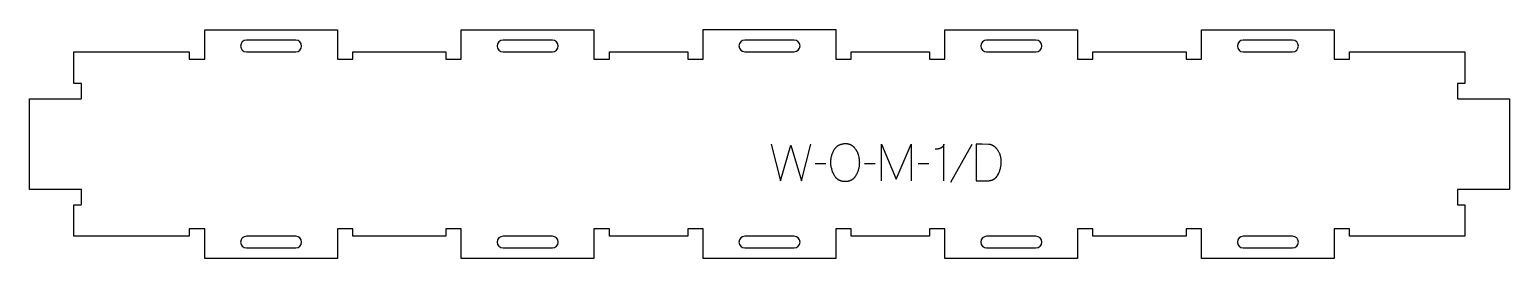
# Model space of a CAD drawing. Extents: x -600 to 600, y -93 to 93.
import ezdxf

# ---------------------------------------------------------------- set-up
doc = ezdxf.new("R2010")
doc.units = 0
for name, color, linetype in [('1_ANYTOOL_1MMDEEP_LABELS_S', 2, 'CONTINUOUS'), ('3_ANYTOOL_CUTTHROUGH_INSID', 4, 'CONTINUOUS'), ('4_ANYTOOL_CUTTHROUGH_OUTSI', 5, 'CONTINUOUS')]:
    doc.layers.add(name, color=color, linetype=linetype)

msp = doc.modelspace()

# ---------------------------------------------------------------- linework, layer by layer
at = {"layer": '1_ANYTOOL_1MMDEEP_LABELS_S'}
for p, q in [((164, -0.5), (146.8, -31.2)), ((45.6, -16.1), (36.9, -16.2)), ((85.7, -16.1), (76.9, -16.2)), ((129.2, -16.1), (120.4, -16.2))]:
    msp.add_line(p, q, dxfattribs=at)
for points in [[(1.3, 0), (9, -30), (17.4, -0.9), (25.9, -30), (33.4, 0)], [(90.8, -30), (90.8, 0), (102.8, -28.4), (114.8, -0.1), (114.8, -30)], [(141.3, -30), (141.3, 0), (141.3, -0.1), (141.3, -0.3), (141.2, -0.4), (141.2, -0.5), (141.2, -0.7), (141.1, -0.8), (141.1, -1), (141, -1.1), (141, -1.2), (140.9, -1.3), (140.9, -1.4), (140.9, -1.5), (140.8, -1.5), (140.8, -1.6), (140.8, -1.6), (140.7, -1.7), (140.7, -1.8), (140.7, -1.8), (140.6, -1.9), (140.6, -1.9), (140.5, -2), (140.5, -2), (140.5, -2.1), (140.4, -2.1), (140.4, -2.2), (140.3, -2.2), (140.3, -2.3), (140.2, -2.3), (140.2, -2.4), (140.1, -2.4), (140, -2.5), (139.9, -2.6), (139.8, -2.7), (139.7, -2.8), (139.6, -2.9), (139.5, -3), (139.4, -3), (139.2, -3.1), (139.1, -3.2), (139, -3.3), (138.8, -3.3), (138.7, -3.4), (138.4, -3.5), (138.1, -3.6), (137.8, -3.7), (137.5, -3.8), (137.3, -3.9), (137, -4), (136.7, -4), (136.4, -4.1), (136.2, -4.1), (135.9, -4.2), (135.6, -4.2), (135.4, -4.3), (135.1, -4.3), (134.8, -4.3), (134.6, -4.3), (134.3, -4.3)]]:
    msp.add_lwpolyline(points, dxfattribs=at)
for points in [[(61.7, 0.3), (62.1, 0.3), (62.5, 0.3), (62.8, 0.3), (63, 0.3), (63.2, 0.2), (63.3, 0.2), (63.5, 0.2), (63.7, 0.2), (63.8, 0.1), (64, 0.1), (64.2, 0.1), (64.3, 0), (64.5, 0), (64.6, -0.1), (64.8, -0.1), (65, -0.2), (65.1, -0.2), (65.3, -0.3), (65.4, -0.4), (65.6, -0.4), (65.7, -0.5), (65.9, -0.6), (66, -0.6), (66.1, -0.7), (66.3, -0.8), (66.4, -0.9), (66.5, -1), (66.7, -1.1), (67.1, -1.3), (67.3, -1.5), (67.6, -1.7), (67.8, -1.9), (68.1, -2.1), (68.3, -2.4), (68.5, -2.6), (68.7, -2.8), (68.9, -3.1), (69.1, -3.3), (69.3, -3.5), (69.5, -3.8), (69.7, -4.1), (69.9, -4.3), (70.1, -4.6), (70.4, -5.2), (70.6, -5.5), (70.7, -5.8), (70.9, -6.1), (71, -6.4), (71.2, -6.7), (71.3, -7), (71.4, -7.3), (71.5, -7.6), (71.7, -7.9), (71.8, -8.2), (71.9, -8.6), (72, -8.9), (72.1, -9.2), (72.1, -9.6), (72.4, -10.6), (72.5, -11.3), (72.6, -11.9), (72.7, -12.6), (72.8, -13.2), (72.8, -13.9), (72.8, -14.5), (72.9, -15.2), (72.8, -15.8), (72.8, -16.4), (72.8, -17.1), (72.7, -17.7), (72.6, -18.4), (72.5, -19), (72.3, -19.6), (72.2, -20.3), (72, -20.9), (71.8, -21.5), (71.5, -22.2), (71.3, -22.8), (71, -23.5), (70.7, -24.1), (70.4, -24.7), (70.1, -25.4), (69.9, -25.7), (69.7, -26), (69.5, -26.3), (69.3, -26.6), (69.1, -26.8), (68.9, -27.1), (68.7, -27.4), (68.5, -27.6), (68.4, -27.7), (68.3, -27.8), (68.2, -28), (68, -28.1), (67.9, -28.2), (67.8, -28.3), (67.7, -28.4), (67.6, -28.5), (67.4, -28.6), (67.3, -28.7), (67.2, -28.8), (67.1, -28.9), (66.9, -28.9), (66.8, -29), (66.7, -29.1), (66.5, -29.2), (66.4, -29.3), (66.2, -29.4), (66.1, -29.4), (66, -29.5), (65.8, -29.6), (65.7, -29.6), (65.5, -29.7), (65.4, -29.8), (65.2, -29.8), (65.1, -29.9), (64.9, -29.9), (64.8, -30), (64.5, -30.1), (64.1, -30.2), (63.8, -30.2), (63.5, -30.3), (63.2, -30.3), (62.8, -30.4), (62.5, -30.4), (62.1, -30.5), (61.7, -30.5), (61.4, -30.5), (61, -30.5), (60.6, -30.5), (60.2, -30.4), (59.9, -30.4), (59.5, -30.3), (59.2, -30.3), (58.8, -30.2), (58.5, -30.1), (58.2, -30.1), (57.8, -30), (57.7, -29.9), (57.5, -29.9), (57.4, -29.8), (57.2, -29.7), (57.1, -29.7), (56.9, -29.6), (56.8, -29.5), (56.6, -29.5), (56.5, -29.4), (56.3, -29.3), (56.2, -29.3), (56, -29.2), (55.9, -29.1), (55.8, -29), (55.6, -28.9), (55.5, -28.8), (55.4, -28.7), (55.2, -28.6), (55.1, -28.5), (55, -28.4), (54.9, -28.3), (54.7, -28.2), (54.6, -28.1), (54.5, -28), (54.4, -27.9), (54.2, -27.8), (54.1, -27.7), (54, -27.6), (53.9, -27.4), (53.8, -27.3), (53.6, -27), (53.4, -26.8), (53.2, -26.5), (53, -26.2), (52.8, -25.9), (52.6, -25.6), (52.4, -25.3), (52.1, -24.6), (51.8, -24), (51.5, -23.3), (51.2, -22.7), (51, -22), (50.7, -21.4), (50.5, -20.7), (50.4, -20.1), (50.2, -19.4), (50.1, -18.8), (49.9, -18.1), (49.8, -17.5), (49.8, -16.8), (49.7, -16.2), (49.7, -15.5), (49.7, -14.9), (49.7, -14.2), (49.7, -13.5), (49.8, -12.8), (49.9, -12.1), (50, -11.5), (50.1, -10.8), (50.2, -10.1), (50.4, -9.5), (50.6, -8.8), (50.8, -8.2), (51, -7.6), (51.3, -6.9), (51.6, -6.3), (51.9, -5.7), (52.2, -5.1), (52.5, -4.5), (52.7, -4.2), (52.9, -3.9), (53.1, -3.6), (53.3, -3.4), (53.5, -3.1), (53.8, -2.9), (54, -2.6), (54.2, -2.4), (54.3, -2.3), (54.4, -2.2), (54.6, -2.1), (54.7, -1.9), (54.8, -1.8), (54.9, -1.7), (55.1, -1.6), (55.2, -1.5), (55.3, -1.5), (55.5, -1.4), (55.6, -1.3), (55.7, -1.2), (55.9, -1.1), (56, -1), (56.2, -0.9), (56.3, -0.9), (56.4, -0.8), (56.6, -0.7), (56.9, -0.6), (57.2, -0.5), (57.5, -0.3), (57.8, -0.2), (58.1, -0.1), (58.5, 0), (58.8, 0), (59.1, 0.1), (59.5, 0.2), (59.8, 0.2), (60.2, 0.3), (60.6, 0.3), (60.9, 0.3), (61.3, 0.3)], [(167.4, 0), (167.4, -30), (176, -29.9), (176.4, -29.9), (176.8, -29.9), (177.2, -29.9), (177.6, -29.8), (177.9, -29.8), (178.3, -29.7), (178.7, -29.6), (179, -29.6), (179.4, -29.5), (179.7, -29.4), (180.1, -29.3), (180.4, -29.2), (180.7, -29), (180.9, -29), (181, -28.9), (181.2, -28.8), (181.3, -28.8), (181.5, -28.7), (181.6, -28.6), (181.8, -28.5), (181.9, -28.5), (182, -28.4), (182.2, -28.3), (182.3, -28.2), (182.4, -28.1), (182.6, -28), (182.7, -27.9), (182.8, -27.8), (183, -27.7), (183.1, -27.6), (183.2, -27.5), (183.3, -27.4), (183.4, -27.3), (183.6, -27.2), (183.7, -27.1), (183.8, -26.9), (183.9, -26.8), (184, -26.7), (184.1, -26.6), (184.2, -26.5), (184.3, -26.3), (184.4, -26.2), (184.5, -26.1), (184.6, -25.9), (184.7, -25.8), (184.9, -25.5), (185.1, -25.2), (185.2, -24.9), (185.5, -24.3), (185.8, -23.7), (186.1, -23), (186.4, -22.4), (186.6, -21.7), (186.8, -21.1), (187, -20.4), (187.2, -19.8), (187.3, -19.1), (187.5, -18.5), (187.6, -17.8), (187.7, -17.1), (187.8, -16.4), (187.8, -15.7), (187.8, -15), (187.8, -14.3), (187.8, -13.7), (187.8, -13.1), (187.8, -12.5), (187.7, -12), (187.6, -11.4), (187.5, -11.1), (187.5, -10.8), (187.4, -10.5), (187.4, -10.3), (187.3, -10), (187.2, -9.7), (187.1, -9.4), (187.1, -9.2), (187, -8.9), (186.9, -8.6), (186.8, -8.3), (186.7, -8.1), (186.6, -7.8), (186.4, -7.5), (186.2, -7), (185.9, -6.5), (185.7, -6), (185.4, -5.5), (185.2, -5.2), (185, -4.9), (184.8, -4.6), (184.6, -4.3), (184.3, -4), (184.1, -3.8), (183.9, -3.5), (183.7, -3.3), (183.5, -3.1), (183.3, -2.8), (183, -2.6), (182.8, -2.4), (182.6, -2.2), (182.3, -2), (182.1, -1.9), (181.8, -1.7), (181.6, -1.5), (181.3, -1.4), (181.1, -1.3), (180.8, -1.1), (180.6, -1), (180.3, -0.9), (180, -0.8), (179.7, -0.7), (179.5, -0.6), (179.2, -0.5), (178.9, -0.5), (178.6, -0.4), (178.3, -0.4), (178, -0.3), (177.7, -0.3), (177.4, -0.3), (172.5, -0.1)]]:
    msp.add_lwpolyline(points, close=True, dxfattribs=at)
at = {"layer": '3_ANYTOOL_CUTTHROUGH_INSID'}
for points in [[(-384, 74.7, 1), (-384, 84.2), (-424, 84.2, 1), (-424, 74.7)], [(-176, 74.7, 1), (-176, 84.2), (-216, 84.2, 1), (-216, 74.7)], [(20, 74.8, 1), (20, 84.3), (-20, 84.3, 1), (-20, 74.8)], [(216, 74.7, 1), (216, 84.2), (176, 84.2, 1), (176, 74.7)], [(424, 74.7, 1), (424, 84.2), (384, 84.2, 1), (384, 74.7)], [(-384, -74.8), (-424, -74.8, 1), (-424, -84.3), (-384, -84.3, 1)], [(-176, -74.8), (-216, -74.8, 1), (-216, -84.3), (-176, -84.3, 1)], [(20, -74.8), (-20, -74.8, 1), (-20, -84.3), (20, -84.3, 1)], [(216, -74.8), (176, -74.8, 1), (176, -84.3), (216, -84.3, 1)], [(424, -74.8), (384, -74.8, 1), (384, -84.3), (424, -84.3, 1)]]:
    msp.add_lwpolyline(points, format="xyb", close=True, dxfattribs=at)
at = {"layer": '4_ANYTOOL_CUTTHROUGH_OUTSI'}
msp.add_lwpolyline([(-470.3, 74.7), (-470.3, 69, 0.414214), (-470, 68.7), (-458, 68.7, 0.414214), (-457.8, 69), (-457.8, 92.7), (-350.3, 92.7), (-350.3, 69, 0.414214), (-350, 68.7), (-338, 68.7, 0.414214), (-337.8, 69), (-337.8, 74.7), (-262.3, 74.7), (-262.3, 69, 0.414214), (-262, 68.7), (-250, 68.7, 0.414214), (-249.8, 69), (-249.8, 92.7), (-142.3, 92.7), (-142.3, 69, 0.414214), (-142, 68.7), (-130, 68.7, 0.414214), (-129.8, 69), (-129.8, 74.7), (-66.3, 74.8), (-66.3, 69, 0.414214), (-66, 68.8), (-54, 68.8, 0.414214), (-53.8, 69), (-53.8, 92.8), (53.7, 92.8), (53.7, 69, 0.414214), (54, 68.8), (66, 68.8, 0.414214), (66.2, 69), (66.2, 74.8), (129.7, 74.7), (129.7, 69, 0.414214), (130, 68.7), (142, 68.7, 0.414214), (142.2, 69), (142.2, 92.7), (249.7, 92.7), (249.7, 69, 0.414214), (250, 68.7), (262, 68.7, 0.414214), (262.2, 69), (262.2, 74.7), (337.7, 74.7), (337.7, 69, 0.414214), (338, 68.7), (350, 68.7, 0.414214), (350.2, 69), (350.2, 92.7), (457.7, 92.7), (457.7, 69, 0.414214), (458, 68.7), (470, 68.7, 0.414214), (470.2, 69), (470.2, 74.7), (563.7, 74.7), (563.7, 49.2), (558, 49.2, 0.414214), (557.7, 49), (557.7, 37, 0.414214), (558, 36.7), (599.7, 36.7), (599.7, -36.8), (558, -36.8, 0.414214), (557.7, -37), (557.7, -49, 0.414214), (558, -49.3), (563.7, -49.3), (563.7, -74.8), (470.2, -74.8), (470.2, -69, 0.414214), (470, -68.8), (458, -68.8, 0.414214), (457.7, -69), (457.7, -92.8), (350.2, -92.8), (350.2, -69, 0.414214), (350, -68.8), (338, -68.8, 0.414214), (337.7, -69), (337.7, -74.8), (262.2, -74.8), (262.2, -69, 0.414214), (262, -68.8), (250, -68.8, 0.414214), (249.7, -69), (249.7, -92.8), (142.2, -92.8), (142.2, -69, 0.414214), (142, -68.8), (130, -68.8, 0.414214), (129.7, -69), (129.7, -74.8), (66.2, -74.8), (66.2, -69, 0.414214), (66, -68.8), (54, -68.8, 0.414214), (53.7, -69), (53.7, -92.8), (-53.8, -92.8), (-53.8, -69, 0.414214), (-54, -68.8), (-66, -68.8, 0.414214), (-66.3, -69), (-66.3, -74.8), (-129.8, -74.8), (-129.8, -69, 0.414214), (-130, -68.8), (-142, -68.8, 0.414214), (-142.3, -69), (-142.3, -92.8), (-249.8, -92.8), (-249.8, -69, 0.414214), (-250, -68.8), (-262, -68.8, 0.414214), (-262.3, -69), (-262.3, -74.8), (-337.8, -74.8), (-337.8, -69, 0.414214), (-338, -68.8), (-350, -68.8, 0.414214), (-350.3, -69), (-350.3, -92.8), (-457.8, -92.8), (-457.8, -69, 0.414214), (-458, -68.8), (-470, -68.8, 0.414214), (-470.3, -69), (-470.3, -74.8), (-563.8, -74.8), (-563.8, -49.3), (-558, -49.3, 0.414214), (-557.8, -49), (-557.8, -37, 0.414214), (-558, -36.8), (-599.8, -36.8), (-599.8, 36.7), (-558, 36.7, 0.414214), (-557.8, 37), (-557.8, 49, 0.414214), (-558, 49.2), (-563.8, 49.2), (-563.8, 74.7)], format="xyb", close=True, dxfattribs=at)

doc.saveas('drawing.dxf')
